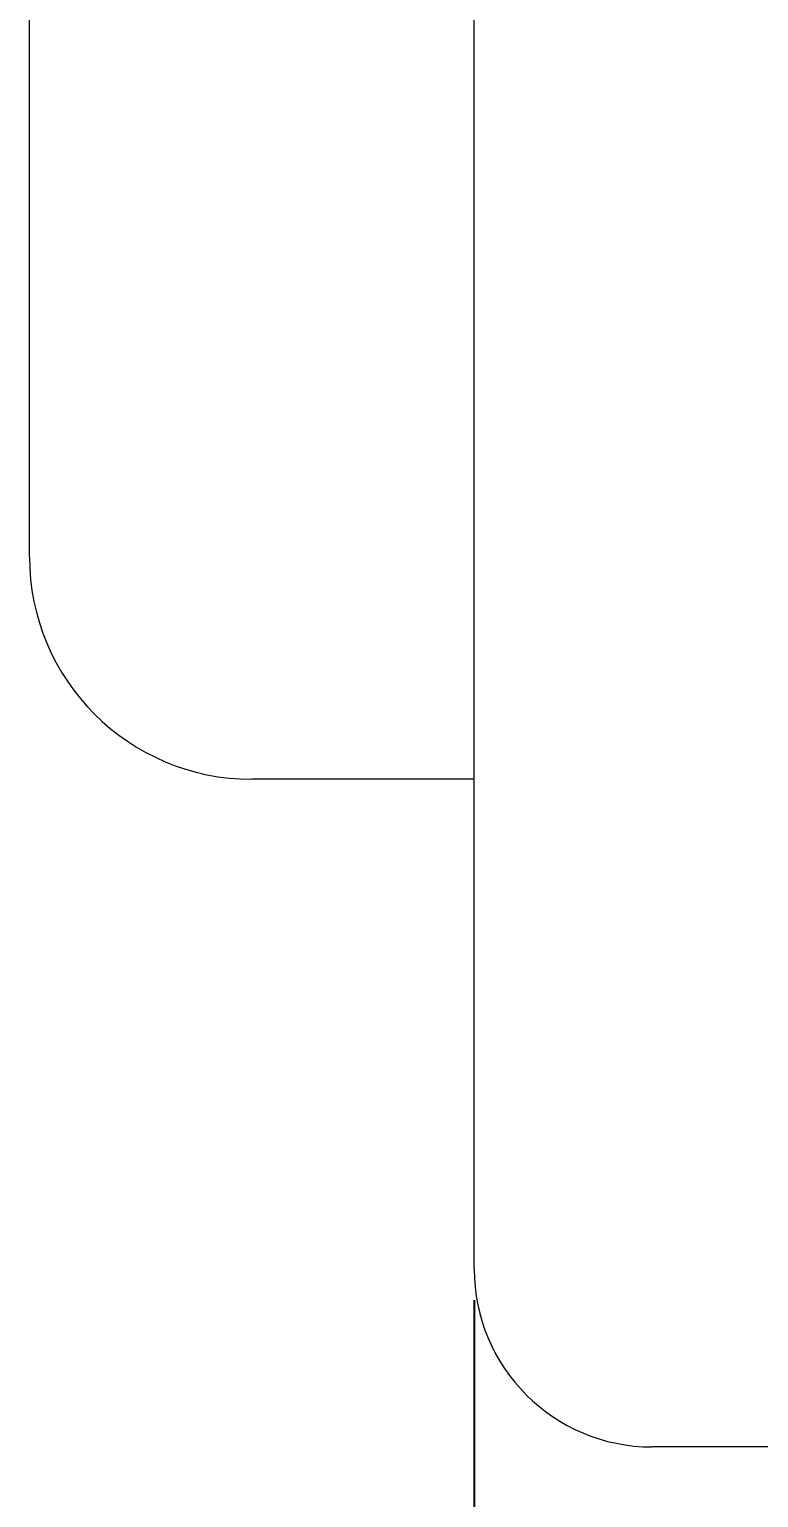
# Model space of a CAD drawing. Header units: millimetres. Extents: x 2455 to 2643, y 2006 to 2127.
# Drawn here: x 2465.16 to 2473.35, y 2029.38 to 2045.87 of the extents above; entities that cross this region are included whole.
import ezdxf

# ---------------------------------------------------------------- set-up
doc = ezdxf.new("R2010")
doc.units = ezdxf.units.MM
doc.layers.add('1', color=7, linetype='Continuous', true_color=0xffffff)
doc.layers.add('dim', color=82, linetype='Continuous', lineweight=9)
doc.styles.add('Capful-A', font='')
doc.styles.get('Capful-A').set_extended_font_data('Microsoft YaHei')
doc.dimstyles.new('Capful-A-1.0', dxfattribs={"dimscale": 0.7, "dimtxt": 2.5, "dimasz": 2.5, "dimexe": 1.5, "dimexo": 1, "dimgap": 1.5, "dimtad": 0, "dimdsep": 46, "dimtxsty": 'Capful-A', "dimcen": 0, "dimclrt": 2, "dimazin": 2, "dimtfac": 1, "dimtmove": 0, "dimatfit": 3, "dimfxl": 0, "dimtolj": 1, "dimtzin": 0, "dimarcsym": 0})

# ---------------------------------------------------------------- blocks, each defined once
blk = doc.blocks.new('*D49')
at = {"layer": 'Defpoints', "color": 0, "transparency": 16777216}
for p in [(2470.156, 2031.949), (2523.156, 2031.949), (2523.156, 2022.62)]:
    blk.add_point(p, dxfattribs=at)
at = {"layer": 'dim', "color": 0, "lineweight": -2, "transparency": 16777216}
for p, q in [((2470.156, 2031.599), (2470.156, 2022.27)), ((2523.156, 2031.599), (2523.156, 2022.27)), ((2471.556, 2022.62), (2495.133, 2022.62)), ((2521.756, 2022.62), (2498.178, 2022.62))]:
    blk.add_line(p, q, dxfattribs=at)
at = {"layer": 'dim', "color": 0, "transparency": 16777216}
for points in [[(2471.556, 2022.853), (2471.556, 2022.386), (2470.156, 2022.62)], [(2521.756, 2022.853), (2521.756, 2022.386), (2523.156, 2022.62)]]:
    blk.add_solid(points, dxfattribs=at)
at = {"layer": 'dim', "color": 2, "transparency": 16777216, "insert": (2496.656, 2022.62), "char_height": 1.75, "attachment_point": 5, "style": 'Capful-A', "bg_fill": 3, "box_fill_scale": 1.1, "bg_fill_color": 256, "bg_fill_true_color": 13158600, "bg_fill_transparency": 0}
blk.add_mtext('\\A1;53', dxfattribs=at)

msp = doc.modelspace()

# ---------------------------------------------------------------- linework, layer by layer
at = {"layer": '1', "color": 7, "linetype": 'Continuous', "lineweight": 18}
for p, q in [((2465.156, 2039.949), (2465.156, 2054.949)), ((2470.156, 2031.949), (2470.156, 2052.399)), ((2470.156, 2037.449), (2467.656, 2037.449)), ((2521.156, 2029.949), (2472.156, 2029.949))]:
    msp.add_line(p, q, dxfattribs=at)
for centre, radius in [((2467.656, 2039.949), 2.5), ((2472.156, 2031.949), 2)]:
    msp.add_arc(centre, radius, 180, 270, dxfattribs=at)

# ---------------------------------------------------------------- next in the draw order: dimensions: what is measured, and where the dimension line sits
at = {"layer": 'dim'}
dim = msp.add_linear_dim(base=(2523.156, 2022.62), p1=(2470.156, 2031.949), p2=(2523.156, 2031.949), dimstyle='Capful-A-1.0', override={"dimasz": 2, "dimexe": 0.49975, "dimexo": 0.49975, "dimgap": 0.49975}, dxfattribs=at)
dim.commit()
dim.dimension.update_dxf_attribs({"geometry": '*D49', "text_midpoint": (2496.656, 2022.62)})

doc.saveas('drawing.dxf')
